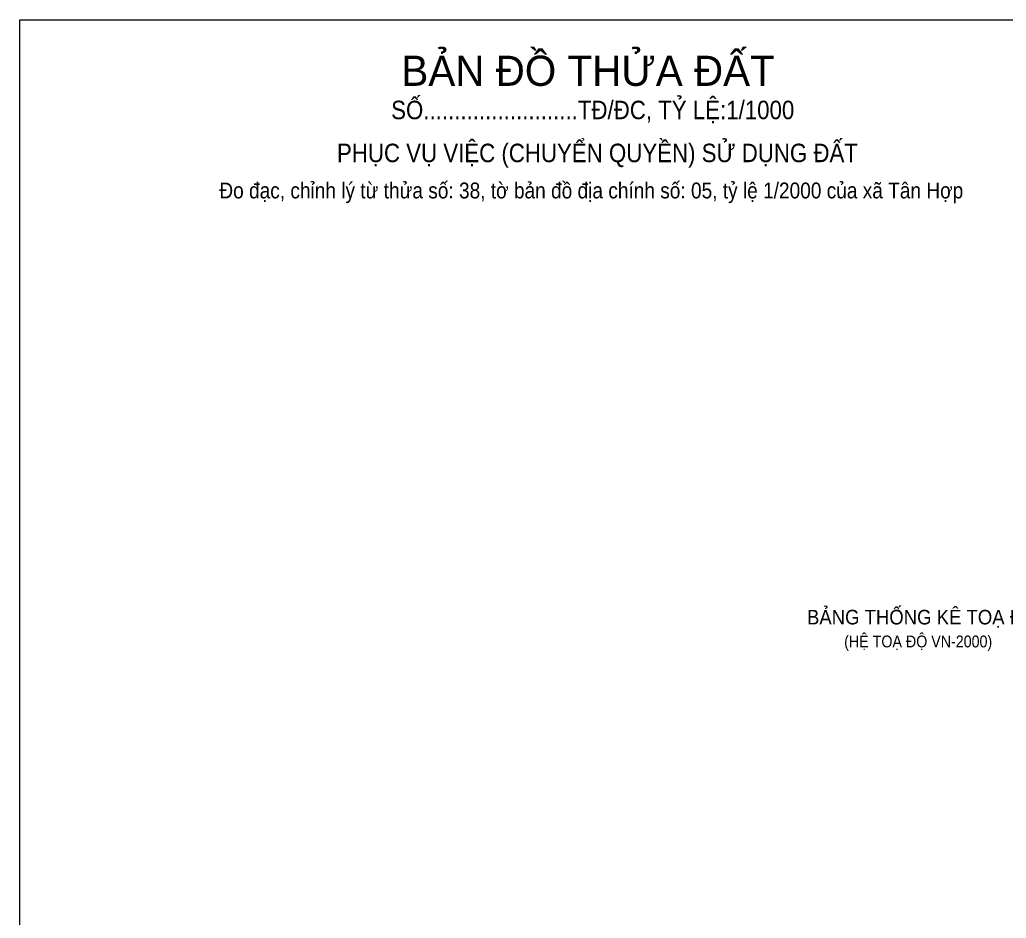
# Model space of a CAD drawing. Header units: metres. Extents: x 548547 to 549040, y 1820621 to 1821188.
# Drawn here: x 548547.3 to 548858.6, y 1820904.2 to 1821187.8 of the extents above; entities that cross this region are included whole.
import ezdxf
from ezdxf.enums import TextEntityAlignment as Align

# ---------------------------------------------------------------- set-up
doc = ezdxf.new("R2010")
doc.units = ezdxf.units.M
doc.header["$LTSCALE"] = 0.6
doc.layers.add('1', color=7, linetype='Continuous', lineweight=13)
doc.layers.add('5', color=7, linetype='Continuous', lineweight=13)
doc.layers.add('7', color=7, linetype='Continuous')

msp = doc.modelspace()

# ---------------------------------------------------------------- linework, layer by layer
at = {"layer": '1'}
msp.add_lwpolyline([(548547.32, 1820620.65), (548547.32, 1821187.84), (548907.32, 1821187.84), (548907.32, 1820620.65)], close=True, dxfattribs=at)
msp.add_lwpolyline([(548547.32, 1820620.65), (548547.32, 1821187.84), (548907.32, 1821187.84), (548907.32, 1820620.65)], close=True, dxfattribs=at)
at = {"layer": '5'}
msp.add_lwpolyline([(548547.31, 1821187.83), (548907.31, 1821187.83), (548907.31, 1820620.63), (548547.31, 1820620.63)], close=True, dxfattribs=at)

# ---------------------------------------------------------------- texts
at = {"layer": '1'}
msp.add_text('BẢN ĐỒ THỬA ĐẤT', height=9.53, dxfattribs=at).set_placement((548726.64, 1821166.96), align=Align.CENTER)
for s, height, width, p in [('SỐ.........................TĐ/ĐC, TỶ LỆ:1/1000', 5.834, 0.9, (548728.11, 1821156.44)), ('PHỤC VỤ VIỆC (CHUYỂN QUYỀN) SỬ DỤNG ĐẤT', 5.834, 0.9, (548729.6, 1821142.88)), ('BẢNG THỐNG KÊ TOẠ ĐỘ ', 4.6, 0.95, (548832.9, 1820996.98)), ('(HỆ TOẠ ĐỘ VN-2000)', 3.734, 0.9, (548830.81, 1820989.74))]:
    msp.add_text(s, height=height, dxfattribs=dict(at, width=width)).set_placement(p, align=Align.CENTER)
at = {"layer": '7', "width": 0.9}
msp.add_text('Đo đạc, chỉnh lý từ thửa số: 38, tờ bản đồ địa chính số: 05, tỷ lệ 1/2000 của xã Tân Hợp', height=5, dxfattribs=at).set_placement((548727.66, 1821131.44), align=Align.CENTER)

doc.saveas('drawing.dxf')
